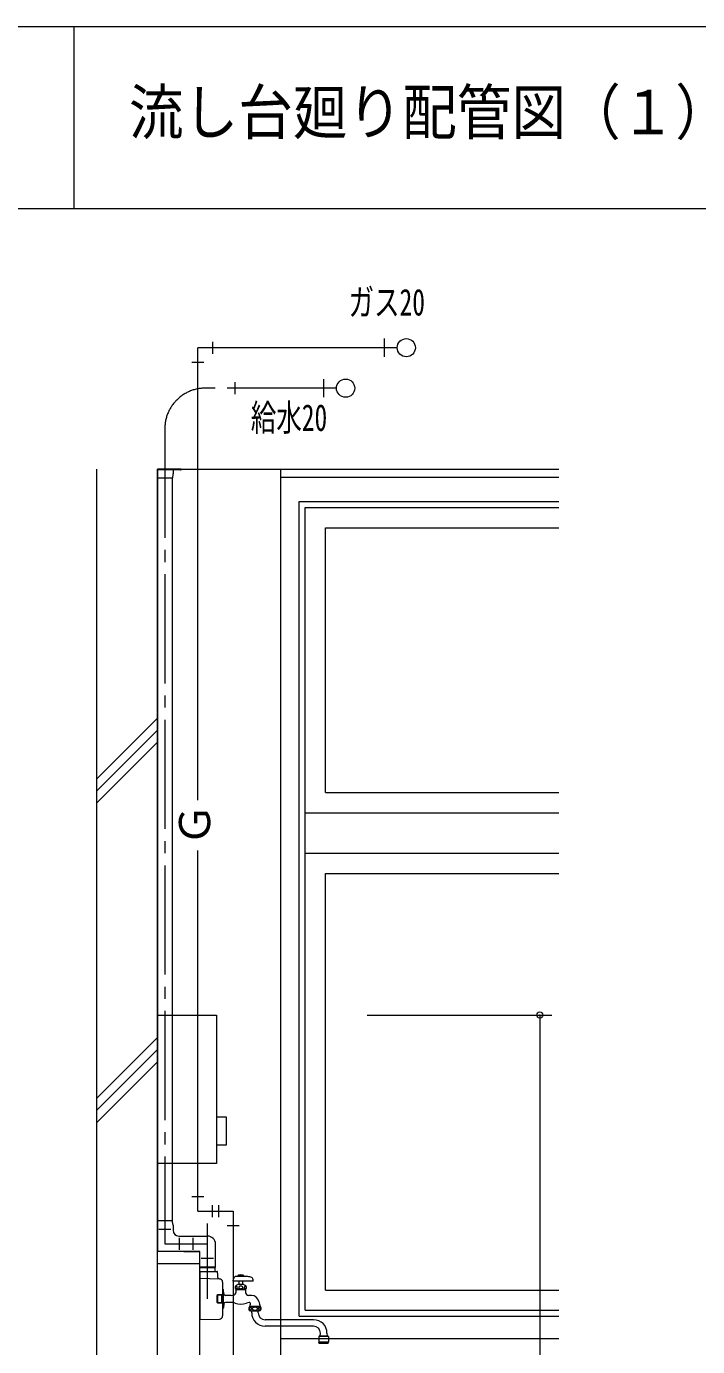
# Model space of a CAD drawing. Units: millimetres, scale not verified. Extents: x -12081 to 11949, y -8439 to 8181.
# Drawn here: x -8309 to -6650, y 4916 to 8181 of the extents above; entities that cross this region are included whole.
import ezdxf
from ezdxf.enums import TextEntityAlignment as Align

# ---------------------------------------------------------------- set-up
doc = ezdxf.new("R2010")
doc.units = ezdxf.units.MM
doc.header["$LTSCALE"] = 30
doc.header["$PDMODE"] = 32
doc.header["$PDSIZE"] = 15
doc.linetypes.add('CHAIN2', pattern=[12, 9, -1, 1, -1])
for name, color, linetype, lineweight in [('2-0', 7, 'Continuous', 9), ('3-0', 4, 'Continuous', 9), ('3-1', 7, 'Continuous', 9), ('3-2', 7, 'Continuous', 9), ('3-3', 3, 'Continuous', 9), ('E-0', 7, 'Continuous', 9), ('F-2', 5, 'Continuous', 9)]:
    doc.layers.add(name, color=color, linetype=linetype, lineweight=lineweight)
doc.styles.add('ＭＳ ゴシック', font='')
doc.styles.get('ＭＳ ゴシック').set_extended_font_data('MS Gothic')

msp = doc.modelspace()

# ---------------------------------------------------------------- linework, layer by layer
at = {"layer": '2-0'}
msp.add_line((-8190.84, 7730.6), (-8190.84, 8180.6), dxfattribs=at)
at = {"layer": '3-0'}
for p, q in [((-8135.4, 4086.05), (-8135.4, 7086.05)), ((-7985.4, 4086.05), (-7985.4, 7086.05)), ((-7985.4, 7086.05), (-6993.24, 7086.05)), ((-7680.4, 4886.05), (-7680.4, 7086.05)), ((-7680.4, 7066.05), (-6993.24, 7066.05)), ((-7635.41, 4991.05), (-7635.41, 7006.05)), ((-7635.41, 7006.05), (-6993.24, 7006.05)), ((-7620.41, 5006.05), (-7620.41, 6991.05)), ((-7620.41, 6991.05), (-6993.24, 6991.05)), ((-7570.4, 6286.05), (-7570.4, 6941.05)), ((-7570.4, 6941.05), (-6993.24, 6941.05)), ((-8135.4, 6320.46), (-7985.4, 6470.46)), ((-8135.4, 6290.46), (-7985.4, 6440.46)), ((-8135.4, 6260.46), (-7985.4, 6410.46)), ((-7570.4, 6286.05), (-6993.24, 6286.05)), ((-7620.41, 6236.05), (-6993.24, 6236.05)), ((-7620.41, 6136.05), (-6993.24, 6136.05)), ((-7570.4, 5056.05), (-7570.4, 6086.05)), ((-7570.4, 6086.05), (-6993.24, 6086.05)), ((-8135.4, 5530.58), (-7985.4, 5680.58)), ((-8135.4, 5500.58), (-7985.4, 5650.58)), ((-8135.4, 5470.58), (-7985.4, 5620.58)), ((-7880.4, 5151.05), (-7985.4, 5151.05)), ((-7880.4, 4086.05), (-7880.4, 5151.05)), ((-7880.4, 5121.05), (-7985.4, 5121.05)), ((-7570.4, 5056.05), (-6993.24, 5056.05)), ((-7620.41, 5006.05), (-6993.24, 5006.05)), ((-7635.41, 4991.05), (-6993.24, 4991.05)), ((-7680.4, 4936.05), (-6993.24, 4936.05))]:
    msp.add_line(p, q, dxfattribs=at)
at = {"layer": '3-0', "color": 7}
for p, q in [((-7466.92, 5736.05), (-7010.29, 5736.05)), ((-7040.29, 5736.05), (-7040.29, 4086.05))]:
    msp.add_line(p, q, dxfattribs=at)
msp.add_point((-7040.29, 5736.05), dxfattribs=at)
at = {"layer": '3-1', "color": 2}
for p, q in [((-7392.9, 7386.05), (-7885.4, 7386.05)), ((-7885.4, 6267.39), (-7885.4, 7386.05)), ((-7849.4, 7401.05), (-7849.4, 7371.05)), ((-7424.4, 7363.55), (-7424.4, 7408.55)), ((-7900.4, 7350.05), (-7870.4, 7350.05)), ((-7794.4, 7301.05), (-7794.4, 7271.05)), ((-7574.4, 7263.55), (-7574.4, 7308.55)), ((-7885.4, 5251.05), (-7885.4, 6142.5)), ((-7900.4, 5287.05), (-7870.4, 5287.05)), ((-7849.4, 5236.05), (-7849.4, 5266.05)), ((-7834.18, 5266.05), (-7834.18, 5236.05)), ((-7885.4, 5251.05), (-7798.18, 5251.05)), ((-7798.18, 5251.05), (-7798.18, 4886.05)), ((-7982.15, 5206.3), (-7952.15, 5206.3)), ((-7783.18, 5215.05), (-7813.18, 5215.05)), ((-7931.15, 5155.3), (-7931.15, 5185.3)), ((-7898.15, 5185.3), (-7898.15, 5155.3)), ((-7847.15, 5134.3), (-7877.15, 5134.3))]:
    msp.add_line(p, q, dxfattribs=at)
at = {"layer": '3-1', "color": 2, "linetype": 'CHAIN2'}
for p, q in [((-7542.9, 7286.05), (-7867.15, 7286.05)), ((-7967.15, 7186.05), (-7967.15, 5170.3)), ((-7862.15, 5220.3), (-7862.15, 5034.09)), ((-7967.15, 5170.3), (-7862.15, 5170.3))]:
    msp.add_line(p, q, dxfattribs=at)
at = {"layer": '3-1'}
for p, q in [((-7985.4, 5736.05), (-7839.4, 5736.05)), ((-7985.4, 5736.05), (-7985.4, 5369.05)), ((-7839.4, 5484.05), (-7815.4, 5484.05)), ((-7815.4, 5484.05), (-7815.4, 5414.05)), ((-7815.4, 5414.05), (-7839.4, 5414.05))]:
    msp.add_line(p, q, dxfattribs=at)
msp.add_lwpolyline([(-7839.4, 5736.05), (-7839.4, 5369.05), (-7985.4, 5369.05)], dxfattribs=at)
at = {"layer": '3-1', "color": 2}
for centre in [(-7370.4, 7386.05), (-7520.4, 7286.05)]:
    msp.add_circle(centre, 22.5, dxfattribs=at)
at = {"layer": '3-1', "color": 2, "linetype": 'CHAIN2'}
msp.add_arc((-7867.15, 7186.05), 100, 90, 180, dxfattribs=at)
at = {"layer": '3-2'}
for p, q in [((-7785.16, 5092.67), (-7786.4, 5092.09)), ((-7773.65, 5092.67), (-7785.16, 5092.67)), ((-7785.15, 5092.67), (-7785.15, 5092.67)), ((-7772.4, 5092.09), (-7773.65, 5092.67)), ((-7797.9, 5078.09), (-7797.31, 5083.79)), ((-7748.4, 5078.09), (-7797.9, 5078.09)), ((-7764.91, 5089.59), (-7791.82, 5089.59)), ((-7785.15, 5070.95), (-7791.05, 5066.9)), ((-7786.4, 5092.09), (-7786.4, 5089.59)), ((-7786.4, 5092.09), (-7772.4, 5092.09)), ((-7785.9, 5089.59), (-7785.9, 5092.09)), ((-7785.15, 5070.95), (-7773.65, 5070.95)), ((-7771.4, 5089.59), (-7785.08, 5089.59)), ((-7784.9, 5089.59), (-7784.9, 5092.09)), ((-7784.4, 5078.09), (-7784.4, 5070.95)), ((-7783.9, 5089.59), (-7783.9, 5092.09)), ((-7782.9, 5089.59), (-7782.9, 5092.09)), ((-7781.9, 5089.59), (-7781.9, 5092.09)), ((-7780.9, 5089.59), (-7780.9, 5092.09)), ((-7779.9, 5089.59), (-7779.9, 5092.09)), ((-7778.9, 5089.59), (-7778.9, 5092.09)), ((-7777.9, 5089.59), (-7777.9, 5092.09)), ((-7776.9, 5089.59), (-7776.9, 5092.09)), ((-7775.9, 5089.59), (-7775.9, 5092.09)), ((-7774.9, 5089.59), (-7774.9, 5092.09)), ((-7774.4, 5070.95), (-7774.4, 5078.09)), ((-7773.9, 5089.59), (-7773.9, 5092.09)), ((-7773.65, 5070.95), (-7767.76, 5066.9)), ((-7772.9, 5089.59), (-7772.9, 5092.09)), ((-7748.4, 5078.09), (-7748.83, 5081.37)), ((-7836.18, 5044.56), (-7838.4, 5042.33)), ((-7838.4, 5042.33), (-7838.4, 5025.84)), ((-7826.4, 5043.4), (-7837.34, 5043.4)), ((-7837.34, 5024.77), (-7837.34, 5043.4)), ((-7825.4, 5044.56), (-7836.18, 5044.56)), ((-7836.18, 5023.61), (-7836.18, 5044.56)), ((-7824.73, 5044.82), (-7826.4, 5043.4)), ((-7826.4, 5023.61), (-7826.4, 5044.56)), ((-7824.4, 5057.09), (-7824.4, 5011.09)), ((-7822.86, 5057.09), (-7824.4, 5057.09)), ((-7821.9, 5011.8), (-7821.9, 5056.37)), ((-7821.45, 5046.66), (-7821.86, 5056.13)), ((-7802.98, 5042.84), (-7817.45, 5042.84)), ((-7792.15, 5058.95), (-7766.65, 5058.95)), ((-7791.4, 5058.95), (-7791.4, 5050.29)), ((-7791.4, 5057.49), (-7767.4, 5057.49)), ((-7791.4, 5056.09), (-7790.59, 5057.49)), ((-7790.59, 5058.95), (-7790.59, 5057.49)), ((-7768.22, 5058.95), (-7768.22, 5057.49)), ((-7767.4, 5056.09), (-7768.22, 5057.49)), ((-7767.4, 5058.95), (-7767.4, 5049.84)), ((-7753, 5042.84), (-7760.4, 5042.84)), ((-7836.18, 5023.61), (-7838.4, 5025.84)), ((-7826.4, 5024.77), (-7837.34, 5024.77)), ((-7825.4, 5023.61), (-7836.18, 5023.61)), ((-7824.75, 5023.36), (-7826.4, 5024.77)), ((-7822.86, 5011.09), (-7824.4, 5011.09)), ((-7821.45, 5021.51), (-7821.86, 5012.04)), ((-7803.42, 5025.34), (-7817.45, 5025.34)), ((-7730.9, 5014.09), (-7757.9, 5014.09)), ((-7731.4, 5015.09), (-7757.4, 5015.09)), ((-7757.4, 5014.09), (-7757.4, 5015.09)), ((-7756.5, 5014.09), (-7756.5, 5017.8)), ((-7744.4, 5003.59), (-7754.4, 5003.59)), ((-7752.4, 4999.59), (-7752.4, 5003.59)), ((-7734.4, 5003.59), (-7744.4, 5003.59)), ((-7736.4, 4999.59), (-7736.4, 5003.59)), ((-7732.3, 5017.79), (-7732.3, 5014.09)), ((-7731.4, 5015.08), (-7731.4, 5014.09)), ((-7599.4, 4982.59), (-7719.4, 4982.59)), ((-7599.4, 4966.59), (-7719.4, 4966.59)), ((-7586.25, 4941.04), (-7586.25, 4927.04)), ((-7562.55, 4941.04), (-7586.25, 4941.04)), ((-7585.05, 4941.04), (-7585.05, 4942.09)), ((-7563.75, 4942.09), (-7585.05, 4942.09)), ((-7584.59, 4942.62), (-7584.59, 4941.04)), ((-7582.4, 4948.87), (-7582.4, 4949.59)), ((-7566.4, 4949.59), (-7566.4, 4947.71)), ((-7564.22, 4941.04), (-7564.22, 4942.61)), ((-7563.75, 4941.04), (-7563.75, 4942.09)), ((-7562.55, 4941.04), (-7562.55, 4927.04)), ((-7585.65, 4924.04), (-7586.25, 4927.04)), ((-7563.15, 4924.04), (-7585.65, 4924.04))]:
    msp.add_line(p, q, dxfattribs=at)
for points in [[(-7772.4, 5092.09), (-7772.4, 5089.59), (-7786.4, 5089.59)], [(-7563.15, 4924.04), (-7562.55, 4927.04), (-7586.25, 4927.04)]]:
    msp.add_lwpolyline(points, dxfattribs=at)
for centre, radius, start, end in [((-7779.41, 5068.34), 25, 76.69565, 103.28979), ((-7787.42, 5081.68), 10.11, 153.94414, 167.96399), ((-7789.66, 5082.79), 7.61, 137.05085, 154.06526), ((-7791.25, 5084.29), 5.42, 115.79904, 137.15181), ((-7791.8, 5085.39), 4.2, 90.24374, 115.59579), ((-7787.97, 5062.42), 5.44, 124.5, 219.63364), ((-7789.52, 5062.42), 3.74, 165.0137, 180.04331), ((-7789.52, 5062.42), 3.74, 179.95669, 194.9863), ((-7789.83, 5062.51), 3.42, 149.15212, 165.09811), ((-7789.83, 5062.33), 3.42, 194.90189, 210.84788), ((-7790.25, 5062.77), 2.93, 131.52977, 149.21899), ((-7790.25, 5062.08), 2.93, 210.78101, 228.47023), ((-7790.55, 5063.11), 2.47, 111.67802, 131.53411), ((-7790.55, 5061.73), 2.47, 228.46589, 248.32198), ((-7790.66, 5063.37), 2.19, 90.08917, 111.56827), ((-7790.67, 5063.37), 2.19, 68.43174, 89.91083), ((-7790.77, 5063.11), 2.47, 48.4659, 68.32198), ((-7790.77, 5061.73), 2.47, 291.67802, 311.5341), ((-7791.08, 5062.77), 2.93, 30.78101, 48.47023), ((-7791.08, 5062.08), 2.93, 311.52977, 329.21899), ((-7791.5, 5062.51), 3.42, 14.90189, 30.84788), ((-7791.5, 5062.33), 3.42, 329.15212, 345.09811), ((-7791.8, 5062.42), 3.74, 359.95669, 14.9863), ((-7791.8, 5062.42), 3.74, 345.0137, 0.04331), ((-7782.57, 5062.41), 2.04, 151.04663, 179.55899), ((-7782.57, 5062.44), 2.04, 180.44101, 208.95337), ((-7781.72, 5061.93), 3.01, 128.86915, 150.8155), ((-7781.72, 5062.92), 3.01, 209.1845, 231.13085), ((-7780.56, 5060.51), 4.84, 113.14638, 129.10466), ((-7780.56, 5064.33), 4.84, 230.89534, 246.85362), ((-7779.7, 5058.58), 6.95, 100.83825, 113.3654), ((-7779.7, 5066.26), 6.95, 246.6346, 259.16175), ((-7782.29, 5089.09), 0.5, 89.94926, 90), ((-7779.41, 5057.18), 8.38, 89.93527, 100.99102), ((-7779.39, 5057.18), 8.38, 79.00898, 90.06474), ((-7779.1, 5058.58), 6.95, 66.6346, 79.16176), ((-7779.1, 5066.26), 6.95, 280.83824, 293.3654), ((-7776.52, 5089.09), 0.5, 90, 90.05075), ((-7778.25, 5060.51), 4.84, 50.89534, 66.85362), ((-7778.25, 5064.33), 4.84, 293.14638, 309.10466), ((-7777.08, 5061.93), 3.01, 29.1845, 51.13086), ((-7777.08, 5062.92), 3.01, 308.86914, 330.8155), ((-7776.24, 5062.41), 2.04, 0.44101, 28.95337), ((-7776.24, 5062.44), 2.04, 331.04663, 359.55899), ((-7767, 5062.42), 3.74, 165.0137, 180.04331), ((-7767, 5062.42), 3.74, 179.95669, 194.9863), ((-7767.31, 5062.51), 3.42, 149.15212, 165.09811), ((-7767.31, 5062.33), 3.42, 194.90189, 210.84788), ((-7767.73, 5062.77), 2.93, 131.52977, 149.21899), ((-7767.73, 5062.08), 2.93, 210.78101, 228.47023), ((-7768.04, 5063.11), 2.47, 111.67802, 131.53411), ((-7768.04, 5061.73), 2.47, 228.46589, 248.32198), ((-7768.14, 5063.37), 2.19, 90.08917, 111.56827), ((-7768.15, 5063.37), 2.19, 68.43174, 89.91083), ((-7770.84, 5062.42), 5.44, 320.36636, 55.5), ((-7768.25, 5063.11), 2.47, 48.4659, 68.32198), ((-7768.25, 5061.73), 2.47, 291.67802, 311.5341), ((-7768.56, 5062.77), 2.93, 30.78101, 48.47023), ((-7768.56, 5062.08), 2.93, 311.52977, 329.21899), ((-7768.98, 5062.51), 3.42, 14.90189, 30.84788), ((-7768.98, 5062.33), 3.42, 329.15212, 345.09811), ((-7769.29, 5062.42), 3.74, 359.95669, 14.9863), ((-7769.29, 5062.42), 3.74, 345.0137, 0.04331), ((-7779.4, 4980.54), 110, 76.9557, 82.43059), ((-7756.27, 5080.4), 7.5, 7.43141, 76.9557), ((-7825.4, 5045.56), 1, 270, 360), ((-7822.86, 5056.09), 1, 2.48948, 90), ((-7817.45, 5046.84), 4, 182.48948, 270), ((-7802.98, 5072.84), 30, 270.00003, 281.48621), ((-7798.4, 5050.29), 7, 281.39284, 360), ((-7790.66, 5061.48), 2.19, 248.43173, 269.91083), ((-7790.67, 5061.48), 2.19, 270.08917, 291.56826), ((-7779.41, 5067.66), 8.38, 259.00898, 270.06473), ((-7779.39, 5067.66), 8.38, 269.93526, 280.99102), ((-7768.14, 5061.48), 2.19, 248.43173, 269.91083), ((-7768.15, 5061.48), 2.19, 270.08917, 291.56826), ((-7760.4, 5049.84), 7, 180, 270), ((-7753, 5024.34), 18.5, 10.73717, 90), ((-7646.45, 5044.8), 90, 190.84587, 199.28155), ((-7825.4, 5022.61), 1, 360, 90), ((-7822.86, 5012.09), 1, 270, 357.51042), ((-7817.45, 5021.34), 4, 90, 177.51042), ((-7803.42, 4995.34), 30, 69.91423, 90), ((-7779.4, 5061.09), 40, 249.91866, 290.06804), ((-7755.38, 4995.34), 30, 96.30849, 110.06803), ((-7754.6, 5009.94), 5.3, 128.50945, 253.78409), ((-7758.35, 5022.17), 3, 344.92176, 96.3085), ((-7753.27, 5009.94), 5.14, 167.21648, 180.05957), ((-7753.27, 5009.93), 5.14, 179.94043, 192.78352), ((-7753.94, 5010.11), 4.44, 153.18929, 167.34647), ((-7753.94, 5009.77), 4.44, 192.65353, 206.81071), ((-7754.88, 5010.59), 3.39, 136.37557, 153.33656), ((-7754.88, 5009.29), 3.39, 206.66344, 223.62443), ((-7842.36, 5044.8), 90, 340.7191, 344.92176), ((-7755.56, 5011.25), 2.44, 115.33008, 136.46404), ((-7755.56, 5008.63), 2.44, 223.53596, 244.66992), ((-7755.8, 5011.72), 1.91, 90.22753, 115.1323), ((-7755.8, 5008.15), 1.91, 244.8677, 269.77247), ((-7756.93, 5001.97), 3, 32.54372, 73.84503), ((-7755.81, 5011.72), 1.91, 64.86771, 89.77247), ((-7755.81, 5008.15), 1.91, 270.22753, 295.13229), ((-7756.04, 5011.25), 2.44, 43.53596, 64.66993), ((-7756.04, 5008.63), 2.44, 295.33007, 316.46404), ((-7756.73, 5010.59), 3.39, 26.66344, 43.62443), ((-7756.73, 5009.29), 3.39, 316.37557, 333.33656), ((-7757.66, 5010.11), 4.44, 12.65353, 26.81071), ((-7757.66, 5009.77), 4.44, 333.18929, 347.34647), ((-7758.34, 5009.94), 5.14, 359.94042, 12.78352), ((-7758.34, 5009.93), 5.14, 347.21648, 0.05958), ((-7719.4, 4999.59), 33, 180, 270), ((-7748.81, 5009.91), 2.25, 148.77182, 179.39512), ((-7748.81, 5009.96), 2.25, 180.60488, 211.22818), ((-7747.63, 5009.19), 3.63, 126.3692, 148.56458), ((-7747.63, 5010.69), 3.63, 211.43542, 233.6308), ((-7746.01, 5007.05), 6.32, 111.39005, 126.70595), ((-7746.01, 5012.83), 6.32, 233.29405, 248.60995), ((-7744.82, 5004.12), 9.47, 99.96082, 111.64145), ((-7744.82, 5015.75), 9.47, 248.35855, 260.03918), ((-7744.42, 5002.01), 11.62, 89.93504, 100.11941), ((-7744.42, 5017.87), 11.62, 259.88059, 270.06496), ((-7744.39, 5002.01), 11.62, 79.88059, 90.06497), ((-7744.39, 5017.87), 11.62, 269.93503, 280.11941), ((-7743.99, 5004.12), 9.47, 68.35856, 80.03918), ((-7743.99, 5015.75), 9.47, 279.96082, 291.64144), ((-7742.8, 5007.05), 6.32, 53.29405, 68.60995), ((-7742.8, 5012.83), 6.32, 291.39005, 306.70595), ((-7741.18, 5009.19), 3.63, 31.43542, 53.6308), ((-7741.18, 5010.69), 3.63, 306.3692, 328.56458), ((-7740, 5009.91), 2.25, 0.60488, 31.22818), ((-7740, 5009.96), 2.25, 328.77182, 359.39512), ((-7719.4, 4999.59), 17, 180, 270), ((-7730.47, 5009.94), 5.14, 167.21648, 180.05957), ((-7730.47, 5009.93), 5.14, 179.94043, 192.78352), ((-7731.15, 5010.11), 4.44, 153.18929, 167.34647), ((-7731.15, 5009.77), 4.44, 192.65353, 206.81071), ((-7732.08, 5010.59), 3.39, 136.37557, 153.33656), ((-7732.08, 5009.29), 3.39, 206.66344, 223.62443), ((-7732.76, 5011.25), 2.44, 115.33008, 136.46404), ((-7732.76, 5008.63), 2.44, 223.53596, 244.66992), ((-7731.87, 5001.97), 3, 106.15497, 147.45628), ((-7733, 5011.72), 1.91, 90.22753, 115.1323), ((-7733, 5008.15), 1.91, 244.8677, 269.77247), ((-7733.01, 5011.72), 1.91, 64.86771, 89.77247), ((-7733.01, 5008.15), 1.91, 270.22753, 295.13229), ((-7734.2, 5009.94), 5.3, 286.2159, 51.49055), ((-7733.25, 5011.25), 2.44, 43.53596, 64.66993), ((-7733.25, 5008.63), 2.44, 295.33007, 316.46404), ((-7733.93, 5010.59), 3.39, 26.66344, 43.62443), ((-7733.93, 5009.29), 3.39, 316.37557, 333.33656), ((-7734.86, 5010.11), 4.44, 12.65353, 26.81071), ((-7734.86, 5009.77), 4.44, 333.18929, 347.34647), ((-7735.54, 5009.94), 5.14, 359.94042, 12.78352), ((-7735.54, 5009.93), 5.14, 347.21648, 0.05958), ((-7599.4, 4949.59), 33, 360, 90), ((-7599.4, 4949.59), 17, 360, 90), ((-7592.4, 4948.87), 10, 317.30722, 360), ((-7556.48, 4948.95), 10, 187.13582, 223.34328)]:
    msp.add_arc(centre, radius, start, end, dxfattribs=at)
at = {"layer": '3-3'}
for p, q in [((-7926.4, 7086.05), (-7985.4, 7086.05)), ((-7985.4, 7086.05), (-7985.4, 7063.55)), ((-7926.4, 7086.05), (-7926.4, 7085.75)), ((-7928.4, 7083.75), (-7985.4, 7083.75)), ((-7948.81, 7063.55), (-7985.4, 7063.55)), ((-7985.4, 7063.55), (-7985.4, 5227.55)), ((-7948.9, 7063.55), (-7948.9, 5227.55)), ((-7947, 7072.56), (-7947.81, 7064.45)), ((-7946.9, 7081.75), (-7946.9, 7074.55)), ((-7948.81, 5227.55), (-7985.4, 5227.55)), ((-7985.4, 5227.55), (-7985.4, 5151.05)), ((-7947.05, 5219.04), (-7947.81, 5226.65)), ((-7946.9, 5216.06), (-7946.9, 5203.55)), ((-7932.9, 5189.55), (-7861.9, 5189.55)), ((-7841.9, 5112.55), (-7841.9, 5169.55)), ((-7908.9, 5151.05), (-7985.4, 5151.05)), ((-7920.4, 5151.05), (-7880.4, 5151.05)), ((-7880.4, 5111.05), (-7880.4, 5151.05)), ((-7841.9, 5112.55), (-7880.4, 5112.55)), ((-7843.82, 5111.05), (-7880.4, 5111.05)), ((-7880.4, 5102.09), (-7880.4, 4983.09)), ((-7880.4, 5102.09), (-7837.81, 5102.09)), ((-7843.9, 5111.05), (-7843.9, 5102.09)), ((-7841.9, 5112.55), (-7843.11, 5111.35)), ((-7836.05, 5093.57), (-7836.81, 5101.18)), ((-7880.4, 5085.09), (-7832.98, 5083.82)), ((-7835.9, 5086.81), (-7835.9, 5090.59)), ((-7832.98, 5083.82), (-7832.19, 5083.79)), ((-7824.4, 5075.8), (-7824.4, 4992.37)), ((-7880.4, 4983.09), (-7832.19, 4984.38))]:
    msp.add_line(p, q, dxfattribs=at)
for centre, radius, start, end in [((-7928.4, 7085.75), 2, 270, 360), ((-7948.81, 7064.55), 1, 270, 354.28941), ((-7966.9, 7074.55), 20, 354.28941, 360), ((-7944.9, 7081.75), 2, 90, 180), ((-7948.81, 5226.55), 1, 5.71059, 90), ((-7976.9, 5216.06), 30, 0, 5.71059), ((-7932.9, 5203.55), 14, 180, 270), ((-7861.9, 5169.55), 20, 360, 90), ((-7843.82, 5112.05), 1, 270, 315), ((-7837.81, 5101.09), 1, 5.71059, 90), ((-7865.9, 5090.59), 30, 0, 5.71059), ((-7832.9, 5086.81), 3, 180, 268.46566), ((-7832.4, 5075.8), 8, 0, 88.46566), ((-7832.4, 4992.37), 8, 271.53434, 0)]:
    msp.add_arc(centre, radius, start, end, dxfattribs=at)
at = {"layer": 'E-0'}
msp.add_lwpolyline([(-12080.75, -8439.4), (-12080.75, 8180.6), (11949.25, 8180.6)], dxfattribs=at)
at = {"layer": 'F-2', "color": 7}
msp.add_line((-12080.75, 7730.6), (11949.25, 7730.6), dxfattribs=at)

# ---------------------------------------------------------------- texts
at = {"layer": '2-0', "style": 'ＭＳ ゴシック', "width": 0.9}
msp.add_text('\u3000流し台廻り配管図（１）', height=110, dxfattribs=at).set_placement((-8190.84, 7880.6), align=Align.BOTTOM_LEFT)
at = {"layer": '3-1', "style": 'ＭＳ ゴシック', "width": 0.7}
for s, p in [('ガス20', (-7513.01, 7445.91)), ('給水20', (-7754.62, 7160.53))]:
    msp.add_text(s, height=65.98, dxfattribs=at).set_placement(p, align=Align.BOTTOM_LEFT)
at = {"layer": '3-1', "style": 'ＭＳ ゴシック'}
msp.add_text('Ｇ', height=76.98, rotation=90, dxfattribs=at).set_placement((-7832.06, 6154.06), align=Align.BOTTOM_LEFT)

doc.saveas('drawing.dxf')
